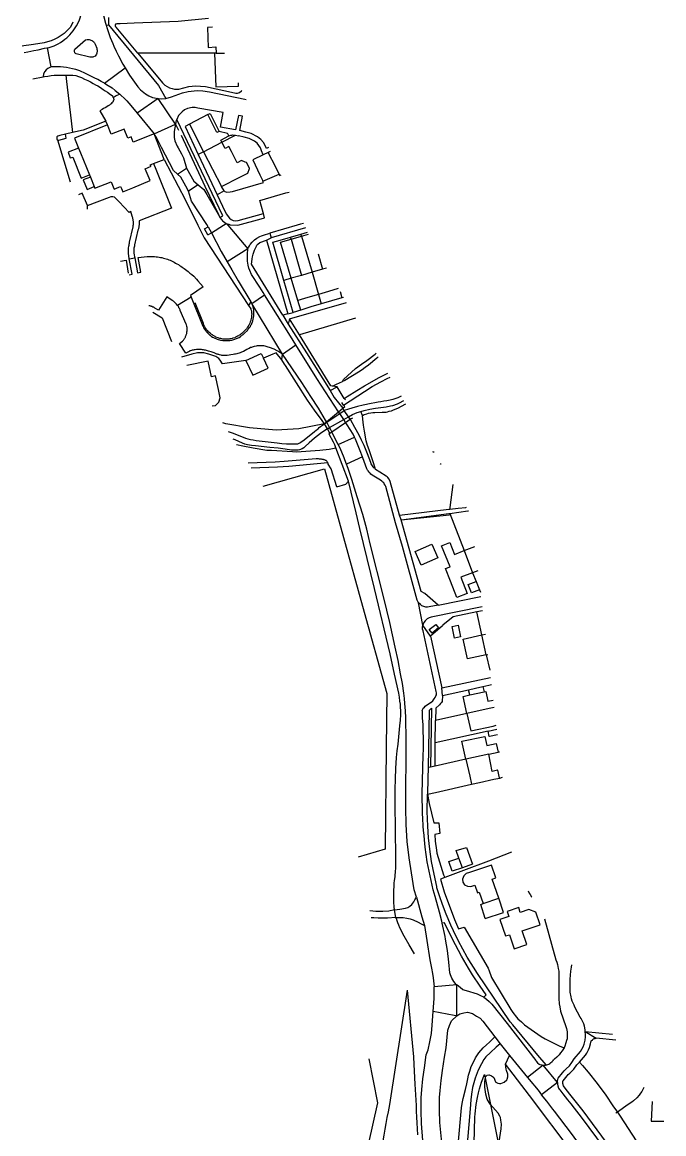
# Model space of a CAD drawing. Header units: millimetres. Extents: x 111502 to 977541, y 8702 to 1044108.
# Drawn here: x 973846.5 to 974062.3, y 472653.2 to 473026.8 of the extents above; entities that cross this region are included whole.
import ezdxf

# ---------------------------------------------------------------- set-up
doc = ezdxf.new("R2010")
doc.units = ezdxf.units.MM
doc.header["$LTSCALE"] = 0.25
doc.layers.add('X HVSS Site Background', color=8, linetype='Continuous')

# ---------------------------------------------------------------- blocks, each defined once
blk = doc.blocks.new('OS MAP')
at = {"layer": 'X HVSS Site Background'}
for points in [[(487645.3, 237568.3), (487644.8, 237567.3), (487644.35, 237566.45), (487642.4, 237564.5), (487641.4, 237563.8), (487640.4, 237563.15), (487639.2, 237562.5), (487638, 237562), (487636.8, 237561.6), (487635.6, 237561.3), (487633.5, 237560.95), (487631.3, 237560.65), (487628.85, 237560.25), (487628.27, 237560.14)], [(487636.78, 237559.65), (487637.3, 237559.75), (487638, 237559.95), (487639, 237560.3), (487639.7, 237560.6), (487640.4, 237560.95), (487641.2, 237561.45), (487641.95, 237561.95), (487642.6, 237562.5), (487643.3, 237563), (487644.3, 237564), (487644.8, 237564.65), (487645.4, 237565.3), (487645.8, 237566), (487646.55, 237567), (487647.2, 237568.3), (487647.5, 237569), (487647.8, 237569.75), (487648, 237570.45), (487648.15, 237571.15)], [(487655.3, 237571.75), (487655.5, 237570.9), (487656.3, 237567.9), (487656.49, 237567.23)], [(487657.3, 237569.8), (487657.28, 237567.33)], [(487667.17, 237557.8), (487659.92, 237566.55), (487659.7, 237566.85), (487659.64, 237567.12), (487659.7, 237567.39), (487659.91, 237567.65), (487660.16, 237567.78), (487660.43, 237567.8), (487661.2, 237567.8), (487665.94, 237568.04), (487680.69, 237568.58), (487690.93, 237569.58)], [(487656.49, 237567.23), (487657.28, 237567.33)], [(487656.49, 237567.23), (487656.8, 237566.15), (487657.28, 237564.83), (487657.9, 237563.1), (487658.7, 237561.1), (487659.14, 237560.15), (487659.9, 237558.5), (487660.7, 237556.9), (487662.15, 237554.15), (487662.91, 237552.92)], [(487657.28, 237567.33), (487674.12, 237546.97), (487676.56, 237542.61)], [(487692.33, 237566.57), (487690.6, 237566.5)], [(487690.6, 237566.5), (487690.8, 237559.8), (487693.4, 237559.95), (487693.55, 237557.8)], [(487649.55, 237562.3), (487650.15, 237562.4), (487650.8, 237562.4), (487651.15, 237562.3), (487651.4, 237562.2), (487651.7, 237562.1), (487651.95, 237561.95), (487652.2, 237561.75), (487652.4, 237561.5), (487652.6, 237561.3), (487652.8, 237560.9), (487653.4, 237559.5), (487653.4, 237559.2), (487653.5, 237558.8), (487653.5, 237558.5), (487653.4, 237558), (487653.35, 237557.8), (487653.2, 237557.5), (487653.02, 237557.19), (487652.8, 237556.8), (487652.3, 237556.6), (487652, 237556.5), (487651.75, 237556.45), (487651.4, 237556.45), (487651, 237556.5), (487646.4, 237557.6), (487646.2, 237557.7), (487646, 237557.95), (487645.95, 237558.1), (487645.9, 237558.3), (487645.8, 237558.6), (487645.8, 237558.8), (487645.9, 237558.95), (487646, 237559.15), (487649.55, 237562.3)], [(487628.97, 237558.04), (487630.2, 237558.3), (487632.15, 237558.75), (487633.6, 237558.95), (487635.8, 237559.5), (487636.55, 237559.6), (487636.78, 237559.65)], [(487638, 237553.25), (487636.78, 237559.65)], [(487692.95, 237557.8), (487667.17, 237557.8)], [(487667.17, 237557.8), (487675.43, 237547.84), (487676.27, 237547.12), (487677.84, 237546.24), (487678.67, 237545.94), (487679.53, 237545.73), (487680.99, 237545.7), (487682.62, 237546.24), (487684.32, 237546.65), (487686.57, 237546.88), (487689.89, 237546.59), (487699.73, 237544.56), (487700.18, 237544.41), (487700.65, 237544.37), (487701.38, 237544.57), (487702.04, 237545.15), (487702.15, 237545.37)], [(487693.55, 237557.8), (487692.95, 237557.8)], [(487692.95, 237557.8), (487693.35, 237546.5), (487701.05, 237546.7), (487701.02, 237547.82)], [(487693.55, 237557.8), (487696.35, 237557.89)], [(487638, 237553.25), (487636.93, 237552.73), (487636.36, 237552.26), (487635.84, 237551.66), (487635.48, 237550.89), (487635.34, 237549.84)], [(487635.34, 237549.84), (487635.8, 237549.95), (487636.9, 237550.15), (487638.05, 237550.3), (487639, 237550.4), (487639.95, 237550.45), (487640.95, 237550.5), (487642.94, 237550.5)], [(487656, 237547.75), (487654.8, 237548.3), (487653.7, 237549), (487652.5, 237549.6), (487649.6, 237551), (487647.6, 237551.9), (487646.3, 237552.3), (487645.2, 237552.6), (487643.15, 237553), (487641.2, 237553.2), (487640.2, 237553.25), (487638, 237553.25)], [(487642.94, 237550.5), (487643.18, 237548.35)], [(487642.94, 237550.5), (487645.3, 237550.5), (487646.3, 237550.3), (487647.2, 237550), (487648.2, 237549.7), (487649.2, 237549.15), (487650.3, 237548.65), (487651.2, 237548.15), (487652.15, 237547.65), (487652.95, 237547.25), (487653.7, 237546.9), (487654.6, 237546.3), (487655.55, 237545.65), (487656.2, 237545.15), (487656.95, 237544.7), (487658, 237544), (487658.2, 237543.8), (487658.6, 237543.45), (487658.8, 237543), (487658.81, 237542.98)], [(487656, 237547.75), (487662.91, 237552.92)], [(487662.91, 237552.92), (487664.4, 237550.5), (487667.2, 237546.5)], [(487631.89, 237549.26), (487635.34, 237549.84)], [(487643.18, 237548.35), (487644.71, 237535.13)], [(487656, 237547.75), (487657.15, 237547), (487658.5, 237546.15), (487659.55, 237545.3), (487660.6, 237544.5), (487661.14, 237544.04)], [(487667.2, 237546.5), (487668.09, 237545.47), (487669.71, 237544.14), (487670.84, 237543.49), (487672.04, 237542.99), (487673.96, 237542.55)], [(487658.81, 237542.98), (487659, 237542.7), (487659.05, 237542.2), (487659, 237542), (487658.9, 237541.75), (487658.7, 237541.4), (487658.4, 237541.1), (487658.2, 237540.8), (487657.95, 237540.65), (487657.6, 237540.4), (487657.2, 237540.1), (487656.7, 237539.8), (487656.15, 237539.45), (487655.6, 237539.2), (487655.15, 237538.9), (487654.4, 237538.5), (487656.4, 237535)], [(487658.81, 237542.98), (487659.89, 237543.57), (487661.14, 237544.04)], [(487661.14, 237544.04), (487661.6, 237543.65), (487662.55, 237542.75), (487663.5, 237541.8), (487664.8, 237540.3), (487666.92, 237537.69)], [(487673.96, 237542.55), (487675.26, 237542.49), (487676.56, 237542.61)], [(487676.56, 237542.61), (487678.45, 237543.11), (487682.24, 237544.54), (487684.11, 237544.98), (487687.16, 237545.3), (487689.08, 237545.21), (487691.26, 237544.83), (487703.15, 237542.4), (487703.57, 237542.31)], [(487673.96, 237542.55), (487666.92, 237537.69)], [(487679.84, 237533.94), (487673.96, 237542.55)], [(487695.01, 237532.97), (487695.84, 237537.84), (487687.36, 237539.37), (487686.43, 237539.55), (487685.48, 237539.58), (487683.84, 237539.26), (487682.88, 237538.8), (487682.02, 237538.16), (487680.86, 237536.84), (487680.26, 237535.57)], [(487644.71, 237535.13), (487645.16, 237531.19)], [(487666.92, 237537.69), (487672.6, 237530.7)], [(487680.26, 237535.57), (487680.1, 237535.22), (487679.84, 237533.94)], [(487694.8, 237502.6), (487695.8, 237503.14), (487680.26, 237535.57)], [(487690.67, 237537.17), (487684.49, 237533.98)], [(487690.67, 237537.17), (487691.51, 237537.59), (487694.53, 237531.52)], [(487694.53, 237531.52), (487693.78, 237531.13), (487690.67, 237537.17)], [(487701.53, 237531.83), (487702.38, 237536.67), (487701, 237536.9), (487700.04, 237532.05)], [(487656.4, 237535), (487648.75, 237532), (487645.16, 237531.19)], [(487656.95, 237533.75), (487645.8, 237529.3), (487647.19, 237525.93)], [(487656.95, 237533.75), (487656.4, 237535)], [(487672.6, 237530.7), (487665.6, 237527.95), (487664.95, 237529.7), (487663.8, 237529.25), (487662.6, 237532.3), (487658.15, 237530.6), (487656.95, 237533.75)], [(487672.6, 237530.7), (487679.84, 237533.94)], [(487679.84, 237533.94), (487679.59, 237532.72), (487679.42, 237531.54), (487679.4, 237529.52), (487679.65, 237528.36), (487680.39, 237526.6), (487680.7, 237526), (487681.8, 237524), (487682.55, 237522.65), (487683.55, 237519.2), (487683.57, 237519.16)], [(487679.84, 237533.94), (487680.83, 237531.97)], [(487684.49, 237533.98), (487683.07, 237533.21), (487687.48, 237523.81)], [(487684.49, 237533.98), (487689.26, 237524.72)], [(487697.79, 237530.03), (487697.45, 237530.69), (487697.38, 237530.84), (487694.53, 237531.52)], [(487700.04, 237532.05), (487695.01, 237532.97)], [(487710.44, 237525.76), (487709.99, 237526.82), (487709.4, 237527.81), (487708.52, 237528.85), (487707.38, 237529.75), (487705.26, 237530.79), (487703.44, 237531.32), (487701.53, 237531.83)], [(487642.8, 237530.65), (487640.96, 237530.2), (487640.95, 237530.2), (487640.24, 237529.97), (487640.16, 237529.92), (487640.08, 237529.85), (487640.02, 237529.78), (487639.96, 237529.71), (487639.93, 237529.62), (487639.89, 237529.51), (487639.88, 237529.38), (487639.94, 237529.08), (487640.04, 237528.75), (487640.12, 237528.66), (487640.2, 237528.61), (487640.29, 237528.58)], [(487640.29, 237528.58), (487640.4, 237528.55), (487640.47, 237528.54), (487640.55, 237528.54), (487643.05, 237529.3), (487642.8, 237530.65)], [(487644.51, 237514.53), (487640.29, 237528.58)], [(487645.16, 237531.19), (487642.8, 237530.65)], [(487680.51, 237517.17), (487679.13, 237518.35), (487675.17, 237526.09), (487673.55, 237529.25), (487672.6, 237530.7)], [(487676, 237522.15), (487672.6, 237530.7)], [(487681.71, 237530.3), (487689.67, 237513.14), (487694.34, 237503.55)], [(487689.26, 237524.72), (487695.45, 237527.9)], [(487695.45, 237527.9), (487695.07, 237528.63), (487697.79, 237530.03)], [(487695.31, 237512.98), (487701.51, 237516.17), (487702.79, 237516.83), (487704.18, 237517.55), (487704.74, 237519.06), (487704.77, 237519.13), (487703.77, 237521.07), (487703.69, 237521.1), (487703.32, 237521.25), (487702.03, 237521.74), (487700.63, 237521.02), (487698.7, 237524.78), (487697.82, 237526.49), (487696.52, 237525.82), (487695.45, 237527.9)], [(487695.45, 237527.9), (487700, 237530.24)], [(487697.79, 237530.03), (487698.45, 237530.28), (487698.77, 237530.3), (487699.11, 237530.37), (487699.72, 237530.28), (487700, 237530.24)], [(487700, 237530.24), (487701.07, 237530.09)], [(487709.37, 237523.68), (487708.78, 237525.06), (487708.38, 237526), (487707.9, 237526.8), (487707.28, 237527.53), (487706.42, 237528.21), (487704.6, 237529.11), (487702.91, 237529.6), (487701.07, 237530.09)], [(487647.19, 237525.93), (487647.16, 237525.91), (487643.71, 237524.51), (487644.41, 237522.65), (487645.24, 237522.93), (487648.14, 237515.82), (487650.85, 237516.95), (487650.88, 237516.96)], [(487647.19, 237525.93), (487647.85, 237524.32), (487650.88, 237516.96)], [(487689.26, 237524.72), (487687.48, 237523.81)], [(487689.26, 237524.72), (487695.31, 237512.98)], [(487711.05, 237524.5), (487709.37, 237523.68)], [(487711.1, 237526.08), (487710.44, 237525.76)], [(487711.69, 237524.81), (487711.05, 237524.5)], [(487714.66, 237517.16), (487713.55, 237519.5), (487711.05, 237524.5)], [(487652.5, 237513.03), (487652.73, 237512.48), (487658.16, 237514.62), (487659.08, 237512.3), (487659.15, 237512.13), (487660.82, 237512.79), (487661.38, 237513.01), (487661.67, 237512.31), (487662.14, 237511.21), (487665.46, 237512.61), (487671.26, 237515.05), (487669.65, 237519), (487671.6, 237519.8), (487671.35, 237520.3), (487672.45, 237520.74)], [(487672.45, 237520.74), (487673.2, 237518.86), (487678.5, 237505.77), (487667.6, 237501.5), (487667.6, 237500), (487667.55, 237499.75), (487667.5, 237499.45), (487667.45, 237499.2), (487667.4, 237499), (487667.35, 237498.75), (487667.25, 237498.55), (487667.2, 237498.3), (487666.05, 237493.4), (487666, 237493), (487665.9, 237492.65), (487665.85, 237492.25), (487665.8, 237491.9), (487665.8, 237490.8), (487665.85, 237490.55), (487665.9, 237490.25), (487665.95, 237490), (487666.05, 237489.4), (487666.11, 237489.04)], [(487672.45, 237520.74), (487676, 237522.15)], [(487676, 237522.15), (487683.05, 237508.6), (487687.4, 237500), (487689.5, 237495.8), (487704.41, 237473.03)], [(487687.48, 237523.81), (487693.88, 237510.17)], [(487709.37, 237523.68), (487705.8, 237521.95), (487708.2, 237516.95), (487709.07, 237515.13), (487709.22, 237514.81)], [(487650.88, 237516.96), (487651.19, 237516.21)], [(487680.51, 237517.17), (487683.57, 237519.16)], [(487684.21, 237511.44), (487684.2, 237511.45), (487683.29, 237513.14), (487681.64, 237516.2), (487680.51, 237517.17)], [(487683.57, 237519.16), (487686.05, 237514.8), (487687.51, 237513.58)], [(487709.22, 237514.81), (487714.66, 237517.16)], [(487714.66, 237517.16), (487714.86, 237516.75), (487715.36, 237516.89)], [(487651.19, 237516.21), (487648.78, 237515.22), (487650.09, 237512.04), (487652.5, 237513.03)], [(487651.19, 237516.21), (487652.5, 237513.03)], [(487687.51, 237513.58), (487684.21, 237511.44)], [(487687.51, 237513.58), (487689.4, 237512), (487690.4, 237510.3), (487694.19, 237503.73), (487694.34, 237503.55)], [(487696.21, 237511.56), (487695.31, 237512.98)], [(487696.21, 237511.56), (487696.47, 237511.29), (487696.74, 237511.18), (487697.05, 237511.12), (487698.27, 237511.19), (487698.96, 237511.37), (487709.47, 237514.32), (487709.22, 237514.81)], [(487650.27, 237506.6), (487648.46, 237510.75), (487647.22, 237510.26)], [(487650.27, 237506.6), (487657.6, 237509.47), (487658.21, 237509.67), (487658.64, 237509.68), (487658.77, 237509.66), (487659.17, 237509.52), (487659.55, 237509.22), (487660.86, 237507.91)], [(487690.8, 237499.45), (487690.33, 237500.19), (487685.26, 237508.05), (487684.21, 237511.43), (487684.21, 237511.44)], [(487696.21, 237511.56), (487693.88, 237510.17)], [(487693.88, 237510.17), (487696.53, 237504.52), (487696.96, 237503.69), (487697.57, 237502.88), (487698.03, 237502.4), (487698.53, 237501.98), (487699.22, 237501.63), (487699.86, 237501.5), (487700.92, 237501.57), (487709.43, 237503.96)], [(487709.43, 237503.96), (487709.35, 237504.3), (487708.15, 237508.35), (487717, 237510.9), (487718.02, 237511.15)], [(487650.28, 237505.42), (487650.27, 237506.6)], [(487664.2, 237488.65), (487664, 237490.65), (487664, 237492.3), (487664.1, 237493), (487664.2, 237493.3), (487664.25, 237493.65), (487664.35, 237494), (487664.4, 237494.35), (487665.55, 237499.5), (487665.6, 237499.75), (487665.6, 237500), (487665.65, 237500.15), (487665.65, 237500.4), (487665.7, 237500.6), (487665.65, 237500.8), (487665.65, 237501.25), (487665.6, 237501.45), (487665.6, 237501.9), (487665.5, 237502.2), (487665.45, 237502.45), (487665.4, 237502.75), (487665.25, 237503.05), (487664.8, 237504.6), (487664.2, 237504.3), (487660.86, 237507.91)], [(487694.34, 237503.55), (487694.8, 237502.6)], [(487694.8, 237502.6), (487695.35, 237501.9), (487695.6, 237501.5), (487695.95, 237501.25), (487696.4, 237500.9), (487696.9, 237500.6)], [(487696.9, 237500.6), (487697.3, 237500.45), (487697.8, 237500.3), (487698.2, 237500.1), (487700.75, 237500), (487708.6, 237502.2), (487709.8, 237502.5)], [(487709.8, 237502.5), (487709.43, 237503.96)], [(487689.6, 237498.75), (487690.8, 237499.45)], [(487690.7, 237496.8), (487689.6, 237498.75)], [(487690.8, 237499.45), (487691.9, 237497.4)], [(487691.9, 237497.4), (487695.96, 237500), (487696.9, 237500.6)], [(487696.9, 237500.6), (487697.41, 237500), (487704.2, 237492.05)], [(487722.91, 237500.6), (487721.9, 237500.3), (487720.75, 237500), (487711.6, 237497.3)], [(487723.61, 237499.1), (487712.05, 237495.75)], [(487690.7, 237496.8), (487691.9, 237497.4)], [(487691.9, 237497.4), (487695.25, 237491.2), (487697.27, 237487.64)], [(487704.2, 237492.05), (487704.4, 237492.55), (487704.7, 237493.05), (487705, 237493.5), (487705.6, 237494.25), (487706.4, 237495.05), (487707.2, 237495.6), (487708.2, 237496.2), (487708.75, 237496.4), (487709.4, 237496.65), (487711.6, 237497.3)], [(487715.9, 237469.75), (487705.4, 237486.9), (487705.5, 237487.65), (487705.6, 237488.7), (487705.75, 237489.4), (487705.95, 237490.3), (487706.15, 237490.95), (487706.4, 237491.6), (487706.95, 237492.75), (487707.05, 237493), (487707.2, 237493.3), (487707.5, 237493.65), (487708.2, 237494.2), (487710.4, 237495)], [(487710.4, 237495), (487712.05, 237495.75)], [(487710.4, 237495), (487717.6, 237470.25)], [(487711.6, 237497.3), (487712.05, 237495.75)], [(487716.28, 237481.42), (487712.55, 237494.25), (487715, 237495), (487718.55, 237496)], [(487718.8, 237482.15), (487715.2, 237494.25), (487718.75, 237495.3)], [(487718.55, 237496), (487722.05, 237497)], [(487718.75, 237495.3), (487718.55, 237496)], [(487718.75, 237495.3), (487722.2, 237496.3)], [(487718.75, 237495.3), (487722.25, 237483.15)], [(487722.05, 237497), (487724.28, 237497.66)], [(487722.2, 237496.3), (487722.05, 237497)], [(487722.2, 237496.3), (487724.57, 237497.02)], [(487722.2, 237496.3), (487725.8, 237484.2)], [(487704.2, 237492.05), (487697.27, 237487.64)], [(487709.82, 237476.65), (487709.35, 237477.4), (487708.2, 237479.15), (487705.4, 237483.45), (487704.8, 237484.8), (487704.55, 237485.55), (487704.25, 237486.6), (487704.15, 237487.3), (487704, 237487.95), (487704, 237490.25), (487704.2, 237492.05)], [(487727.79, 237490.37), (487729.25, 237485.2)], [(487661.37, 237487.91), (487663.2, 237488.3), (487663.89, 237483.93)], [(487664.2, 237488.65), (487666.11, 237489.04)], [(487664.28, 237483.31), (487665.2, 237483.5), (487664.2, 237488.65)], [(487666.11, 237489.04), (487667, 237484), (487668.15, 237484.2), (487667.25, 237489.1)], [(487667.25, 237489.1), (487670.35, 237489.45), (487670.85, 237489.45), (487671.35, 237489.5), (487672.35, 237489.5), (487672.8, 237489.45), (487673.35, 237489.4), (487673.8, 237489.35), (487674.3, 237489.3), (487674.8, 237489.2), (487675.25, 237489.1), (487675.75, 237488.95), (487676.2, 237488.85), (487676.65, 237488.7), (487677.15, 237488.55), (487677.6, 237488.4), (487678, 237488.2), (487678.9, 237487.8), (487679.4, 237487.6), (487679.85, 237487.3), (487680.3, 237487.05), (487680.8, 237486.8), (487681.2, 237486.5), (487681.65, 237486.25), (487682.1, 237485.9), (487682.75, 237485.45), (487684.05, 237484.45), (487684.7, 237483.9), (487685.35, 237483.4), (487686, 237482.85), (487686.95, 237481.9), (487687.4, 237481.35), (487689.15, 237479.25)], [(487697.27, 237487.64), (487698.8, 237484.95), (487700.95, 237481.25), (487705.2, 237474.3)], [(487722.25, 237483.15), (487718.8, 237482.15)], [(487725.8, 237484.2), (487722.25, 237483.15)], [(487729.25, 237485.2), (487725.8, 237484.2)], [(487725.8, 237484.2), (487727.95, 237476.75)], [(487730.58, 237485.59), (487729.25, 237485.2)], [(487689.15, 237479.25), (487684.9, 237476.4), (487685.14, 237475.79)], [(487718.8, 237482.15), (487716.28, 237481.42)], [(487719.4, 237470.7), (487716.28, 237481.42)], [(487721, 237474.75), (487718.8, 237482.15)], [(487680.54, 237472.98), (487680.15, 237473.5), (487679.35, 237474.3), (487679.15, 237474.45), (487678.9, 237474.6), (487678.7, 237474.75), (487676.95, 237475.95), (487674.1, 237471.4), (487672.9, 237472.15), (487672.8, 237472.2), (487672.5, 237472.4), (487672.4, 237472.45), (487672.25, 237472.5), (487672.1, 237472.6), (487672, 237472.65), (487671.8, 237472.7), (487671.7, 237472.75), (487671.55, 237472.8), (487671.4, 237472.8), (487671.2, 237472.85), (487670.91, 237472.85)], [(487685.14, 237475.79), (487680.54, 237472.98)], [(487685.14, 237475.79), (487689, 237466.1), (487689.2, 237465.8), (487689.3, 237465.55), (487689.6, 237465.05), (487690, 237464.55), (487690.15, 237464.3), (487690.35, 237464.1), (487690.55, 237463.85), (487691.15, 237463.25), (487691.4, 237463.05), (487691.6, 237462.9), (487691.8, 237462.7), (487692.3, 237462.4), (487692.6, 237462.25), (487692.8, 237462.1), (487693.05, 237462), (487693.35, 237461.9), (487693.85, 237461.7), (487694.15, 237461.6), (487694.65, 237461.5), (487694.95, 237461.4), (487695.2, 237461.4), (487695.8, 237461.3), (487696.05, 237461.3), (487696.35, 237461.25), (487697.45, 237461.25), (487697.8, 237461.3), (487698.15, 237461.3), (487698.45, 237461.35), (487698.8, 237461.4), (487699.1, 237461.5), (487699.8, 237461.7), (487700.4, 237461.9), (487700.7, 237462.05), (487700.95, 237462.2), (487701.2, 237462.3), (487701.7, 237462.6), (487701.95, 237462.8), (487702.2, 237462.95), (487702.4, 237463.1), (487702.65, 237463.3), (487702.85, 237463.5), (487703.1, 237463.7), (487704, 237464.6), (487704.2, 237464.9), (487704.4, 237465.15), (487704.65, 237465.45), (487704.85, 237465.7), (487705.05, 237466), (487705.2, 237466.35), (487705.4, 237466.65), (487705.5, 237467), (487705.7, 237467.5), (487705.8, 237467.8), (487705.85, 237468.05), (487705.95, 237468.3), (487706, 237468.6), (487706.05, 237468.85), (487706.1, 237469.15), (487706.15, 237469.4), (487706.15, 237469.7), (487706.2, 237470.05), (487706.2, 237471.45), (487706.1, 237472.15), (487706, 237472.4), (487706, 237472.6), (487705.9, 237472.85), (487705.8, 237473.05), (487705.75, 237473.3), (487705.55, 237473.7)], [(487705.55, 237473.7), (487709.82, 237476.65)], [(487720.34, 237459.76), (487718.5, 237462.7), (487709.82, 237476.65)], [(487727.95, 237476.75), (487724.39, 237475.73), (487721, 237474.75)], [(487734.61, 237478.72), (487731.36, 237477.75), (487727.95, 237476.75)], [(487727.95, 237476.75), (487728.8, 237473.55)], [(487735.8, 237475.55), (487732.26, 237474.54), (487728.8, 237473.55)], [(487735.2, 237477.71), (487735.8, 237475.55)], [(487736.37, 237475.72), (487735.8, 237475.55)], [(487715.8, 237456.6), (487715.35, 237456.95), (487714.9, 237457.25), (487714.45, 237457.5), (487714, 237457.8), (487713, 237458.3), (487711.5, 237458.9), (487711, 237459.05), (487710.3, 237459.25), (487709.95, 237459.3), (487709.6, 237459.4), (487709.25, 237459.4), (487708.9, 237459.45), (487707.95, 237459.45), (487707.6, 237459.4), (487707.3, 237459.4), (487707, 237459.35), (487706.3, 237459.25), (487706, 237459.15), (487705.6, 237459.05), (487705.4, 237458.95), (487705.1, 237458.85), (487704.6, 237458.6), (487704.3, 237458.5), (487703.8, 237458.2), (487702.75, 237457.6), (487702.35, 237457.45), (487702, 237457.3), (487701.6, 237457.1), (487701.2, 237457), (487700.8, 237456.85), (487700.45, 237456.75), (487700.05, 237456.65), (487699.65, 237456.6), (487699.25, 237456.5), (487698.45, 237456.4), (487697.85, 237456.3), (487697.2, 237456.2), (487696.55, 237456.15), (487695.9, 237456.15), (487695.65, 237456.2), (487695.4, 237456.2), (487695.15, 237456.3), (487694.65, 237456.4), (487694.4, 237456.5), (487694.2, 237456.55), (487693.95, 237456.65), (487693.7, 237456.7), (487692.8, 237457.05), (487691.85, 237457.4), (487690.95, 237457.7), (487689.9, 237458), (487689.6, 237458.05), (487689.25, 237458.1), (487688.95, 237458.15), (487688.6, 237458.2), (487686.9, 237458.2), (487686.5, 237458.15), (487686.15, 237458.1), (487685.75, 237458.05), (487685.45, 237458), (487685.2, 237457.9), (487684.9, 237457.8), (487684.6, 237457.75), (487684.4, 237457.6), (487683.35, 237457), (487681.15, 237460.25), (487682.15, 237461), (487682.55, 237461.4), (487682.65, 237461.55), (487682.8, 237461.7), (487682.85, 237461.9), (487683, 237462.05), (487683.05, 237462.25), (487683.15, 237462.4), (487683.2, 237462.6), (487683.4, 237463), (487683.4, 237463.2), (487683.5, 237463.4), (487683.6, 237463.65), (487683.65, 237463.9), (487683.7, 237464.2), (487683.75, 237464.45), (487683.8, 237464.75), (487683.8, 237465.5), (487683.75, 237465.7), (487683.7, 237465.85), (487683.65, 237466.05), (487683.5, 237466.5), (487683.4, 237466.7), (487681.45, 237471.35), (487681.4, 237471.6), (487681.25, 237471.8), (487681.15, 237472.05), (487681, 237472.25), (487680.9, 237472.5), (487680.8, 237472.7), (487680.6, 237472.9), (487680.54, 237472.98)], [(487704.41, 237473.03), (487705.15, 237471.9), (487705.2, 237471.65), (487705.3, 237471.4), (487705.35, 237471.2), (487705.45, 237470.7), (487705.45, 237470.5), (487705.5, 237470.25), (487705.5, 237470), (487705.45, 237469.8), (487705.45, 237469.55), (487705.4, 237469.3), (487705.4, 237469.1), (487705.3, 237468.6), (487705.2, 237468.2), (487705.15, 237467.95), (487705.05, 237467.7), (487705, 237467.5), (487704.8, 237467.1), (487704.75, 237466.9), (487704.6, 237466.65), (487704.5, 237466.4), (487704.2, 237465.9), (487704, 237465.65), (487703.85, 237465.4), (487703.7, 237465.2), (487703.5, 237464.95), (487703.3, 237464.75), (487703.1, 237464.5), (487702.85, 237464.3), (487702.6, 237464.05), (487702.35, 237463.85), (487702.1, 237463.6), (487701.8, 237463.4), (487701.55, 237463.2), (487701.25, 237463), (487701, 237462.85), (487700.7, 237462.65), (487700.4, 237462.5), (487700.05, 237462.35), (487699.8, 237462.2), (487699.1, 237462), (487698.85, 237461.9), (487698.35, 237461.8), (487698.1, 237461.8), (487697.85, 237461.75), (487697.6, 237461.75), (487697.35, 237461.7), (487696.45, 237461.7), (487696.1, 237461.75), (487695.75, 237461.75), (487695.4, 237461.8), (487695.05, 237461.9), (487694.75, 237461.95), (487694.4, 237462.05), (487694.15, 237462.1), (487693.4, 237462.4), (487693.2, 237462.55), (487692.95, 237462.7), (487692.7, 237462.8), (487692.45, 237462.95), (487692.25, 237463.1), (487692, 237463.25), (487691.8, 237463.4), (487691.6, 237463.6), (487691.1, 237464), (487690.9, 237464.2), (487690.7, 237464.45), (487690.45, 237464.65), (487690.25, 237464.9), (487690.1, 237465.15), (487689.8, 237465.55), (487689.7, 237465.8), (487689.6, 237466), (487689.45, 237466.25), (487689.35, 237466.5), (487689.25, 237466.7), (487689.2, 237467), (487686.43, 237473.93)], [(487705.2, 237474.3), (487704.41, 237473.03)], [(487705.55, 237473.7), (487705.4, 237473.9), (487705.35, 237474.1), (487705.2, 237474.3)], [(487715.8, 237456.6), (487705.55, 237473.7)], [(487718.2, 237468.5), (487737.34, 237474.05)], [(487721.95, 237471.5), (487721, 237474.75)], [(487728.8, 237473.55), (487725.32, 237472.51), (487721.95, 237471.5)], [(487672.21, 237470.79), (487675.36, 237468.83), (487678.44, 237460.96)], [(487717.6, 237470.25), (487715.9, 237469.75)], [(487715.9, 237469.75), (487717.7, 237466.75)], [(487717.6, 237470.25), (487719.4, 237470.7)], [(487718.2, 237468.5), (487717.7, 237466.75)], [(487721.55, 237463.1), (487718.2, 237468.5)], [(487721.95, 237471.5), (487719.4, 237470.7)], [(487740.44, 237468.77), (487721.55, 237463.1)], [(487717.7, 237466.75), (487723.95, 237457.05), (487731.81, 237444.41)], [(487732.6, 237445.95), (487732.05, 237446.05), (487721.55, 237463.1)], [(487703.55, 237454.52), (487695.7, 237453.42), (487694.9, 237454.63), (487694.37, 237455.25), (487693.4, 237455.85), (487691.03, 237456.66), (487689.36, 237457.11), (487687.26, 237457.08), (487685.31, 237456.66), (487681.8, 237455.65)], [(487703.55, 237454.52), (487708.7, 237456.89), (487709.44, 237455.28)], [(487715.57, 237454.78), (487713.67, 237457.12), (487712.58, 237456.64), (487709.44, 237455.28)], [(487715.8, 237456.6), (487720.34, 237459.76)], [(487734.72, 237437.29), (487727.4, 237448.5), (487720.34, 237459.76)], [(487736.07, 237447.52), (487736.4, 237448.1), (487740.35, 237451.85), (487742.4, 237453.3), (487744.2, 237454.55), (487746.95, 237456.6), (487747.36, 237456.96)], [(487692.2, 237439.23), (487693.28, 237439.45), (487694.41, 237440.47), (487694.89, 237441.99), (487694.29, 237444.78), (487693.31, 237449.33), (487691.91, 237449.03), (487690.77, 237454.33), (487683.61, 237452.79)], [(487703.55, 237454.52), (487705.83, 237449.56), (487710.98, 237451.93), (487709.44, 237455.28)], [(487715.57, 237454.78), (487715.8, 237456.6)], [(487729.95, 237433.25), (487729.2, 237434.3), (487726.6, 237437.8), (487724.25, 237441.15), (487716.8, 237452.8), (487716.55, 237453.25), (487715.57, 237454.78)], [(487730.67, 237433.86), (487730.35, 237434.45), (487727.95, 237438.55), (487725.4, 237442.45), (487722.35, 237447.1), (487715.8, 237456.6)], [(487748.06, 237455.76), (487747.6, 237455.35), (487744.75, 237452.95), (487743.65, 237452.15), (487742.6, 237451.4), (487741.45, 237450.65), (487736.8, 237447.85), (487736.07, 237447.52)], [(487736.6, 237441.8), (487737.59, 237442.42), (487740.8, 237444.45), (487743.4, 237446), (487748.35, 237448.8), (487751.25, 237450.3)], [(487731.81, 237444.41), (487734.2, 237445.65)], [(487732.6, 237445.95), (487733.94, 237446.55), (487736.07, 237447.52)], [(487734.2, 237445.65), (487732.6, 237445.95)], [(487736.6, 237441.8), (487735.95, 237442.9), (487734.2, 237445.65)], [(487736.4, 237439.55), (487743.4, 237444.1), (487746.05, 237445.75), (487748.9, 237447.3), (487751, 237448.45), (487752.05, 237448.94)], [(487731.81, 237444.41), (487733.25, 237442.1), (487736.15, 237438.5)], [(487755.77, 237442.59), (487754.6, 237442), (487753, 237441.4), (487752, 237441.15), (487750.95, 237440.95), (487749.9, 237440.8), (487748.95, 237440.65), (487748, 237440.55), (487746.9, 237440.3), (487745.7, 237440.1), (487743, 237439.5), (487741.05, 237439.05), (487739.2, 237438.55), (487738, 237438.15), (487736.6, 237437.7)], [(487737, 237441.25), (487736.6, 237441.8)], [(487734.72, 237437.29), (487736.15, 237438.5)], [(487736.4, 237439.55), (487735.8, 237440.45)], [(487736.15, 237438.5), (487736.8, 237439.05), (487736.4, 237439.55)], [(487736.6, 237437.7), (487736.15, 237438.5)], [(487742.15, 237437.4), (487743.25, 237437.75), (487745.2, 237438.2), (487747.15, 237438.55), (487750.7, 237438.95), (487752.2, 237439.25), (487753, 237439.45), (487754.5, 237439.95), (487755.2, 237440.25), (487756.65, 237441.08)], [(487742.7, 237436), (487742.95, 237436.2), (487743.25, 237436.4), (487743.7, 237436.5), (487744.2, 237436.65), (487744.8, 237436.8), (487745.5, 237436.95), (487746.2, 237437), (487746.9, 237437), (487749.4, 237437.1), (487750, 237437.15), (487750.7, 237437.2), (487751.2, 237437.3), (487751.75, 237437.45), (487752.5, 237437.65), (487753.2, 237437.95), (487754.6, 237438.45), (487757.32, 237439.94)], [(487729.95, 237433.25), (487730.72, 237433.77), (487735.1, 237436.7), (487736.6, 237437.7)], [(487730.67, 237433.86), (487734.72, 237437.29)], [(487730.95, 237431.55), (487731.69, 237431.97), (487736.41, 237434.69), (487738, 237435.6)], [(487737.05, 237433.72), (487736.41, 237434.69), (487735.1, 237436.7), (487734.72, 237437.29)], [(487738, 237435.6), (487736.6, 237437.7)], [(487737.05, 237433.72), (487738.55, 237434.75)], [(487738, 237435.6), (487739.4, 237436.4), (487740.95, 237437.05), (487742.15, 237437.4)], [(487738.55, 237434.75), (487738, 237435.6)], [(487739.4, 237435.15), (487738.55, 237434.75)], [(487738.55, 237434.75), (487740, 237432.15), (487741.5, 237429.5), (487742.35, 237427.8), (487743.15, 237426.1), (487744.35, 237423.3), (487745.4, 237420.3), (487745.6, 237419.8), (487746.2, 237418.75), (487746.5, 237418.45), (487747, 237418.3)], [(487742.7, 237436), (487742.15, 237437.4)], [(487747, 237418.3), (487746.4, 237420.1), (487744.95, 237424.5), (487744.4, 237426), (487744, 237427.5), (487743.4, 237430.8), (487743.05, 237432.8), (487742.8, 237434.8), (487742.7, 237436)], [(487729.95, 237433.25), (487721.32, 237431.53), (487713.68, 237431.12), (487704.73, 237431.9), (487696.78, 237433.26), (487695.76, 237433.61)], [(487697.59, 237430.71), (487698.95, 237430.2), (487702, 237429), (487703.35, 237428.45), (487704.2, 237428.2), (487705.05, 237428), (487706, 237427.8), (487707, 237427.65), (487714.05, 237426.8), (487715.6, 237426.65), (487717.15, 237426.55), (487718.15, 237426.5), (487720.4, 237426.5), (487720.8, 237426.55), (487721, 237426.55), (487721.2, 237426.6), (487721.7, 237426.8), (487722, 237427.05), (487723.15, 237427.8), (487726.55, 237430.65), (487727.2, 237431.1), (487727.8, 237431.55), (487728.15, 237431.95), (487728.6, 237432.3), (487729.95, 237433.25)], [(487730.95, 237431.55), (487729.75, 237430.75), (487728.6, 237430), (487727.6, 237429.25), (487726.6, 237428.45), (487725.7, 237427.65), (487724.75, 237426.8), (487723.4, 237425.65), (487723, 237425.2), (487722.4, 237424.8), (487721.6, 237424.5), (487721.15, 237424.4), (487718.9, 237424.4), (487716.75, 237424.75), (487714.4, 237425.05), (487711.55, 237425.3), (487706.8, 237425.8), (487705.4, 237425.95), (487704, 237426.2), (487703.2, 237426.45), (487702.4, 237426.75), (487701.15, 237427.25), (487699.9, 237427.8), (487699.24, 237428.11)], [(487729.95, 237433.25), (487730.67, 237433.86)], [(487730.95, 237431.55), (487729.95, 237433.25)], [(487732.43, 237430.54), (487732, 237431.4), (487731.69, 237431.97), (487730.72, 237433.77), (487730.67, 237433.86)], [(487731.8, 237430.1), (487730.95, 237431.55)], [(487731.8, 237430.1), (487732.43, 237430.54)], [(487732.43, 237430.54), (487737.05, 237433.72)], [(487734.56, 237426.31), (487733.6, 237428.2), (487732.43, 237430.54)], [(487740.03, 237428.75), (487739.55, 237429.75), (487738.6, 237431.3), (487737.55, 237432.95), (487737.05, 237433.72)], [(487733.76, 237425.18), (487733.4, 237426.15), (487732.95, 237427.1), (487731.55, 237429.8), (487731.8, 237430.1)], [(487734.56, 237426.31), (487740.03, 237428.75)], [(487742.78, 237422.11), (487742, 237424.15), (487741.05, 237426.45), (487740.35, 237428.1), (487740.03, 237428.75)], [(487700.37, 237426.32), (487702.43, 237425.84), (487705.99, 237425.22), (487710.51, 237424.43), (487712.13, 237424.33), (487719.24, 237423.92), (487720.5, 237423.85), (487728.43, 237424.42), (487731.53, 237424.68), (487733.76, 237425.18)], [(487738, 237413.95), (487733.76, 237425.18)], [(487737.35, 237419.69), (487736.8, 237421.1), (487736.6, 237421.8), (487735.2, 237425.05), (487734.56, 237426.31)], [(487766.83, 237423.71), (487766.55, 237423.75), (487766.6, 237424.1)], [(487704.28, 237420.15), (487713.4, 237420.45), (487716.35, 237420.7), (487727.2, 237421.55), (487727.8, 237421.55), (487728.15, 237421.5), (487728.4, 237421.5), (487728.8, 237421.45), (487729.05, 237421.4), (487729.25, 237421.35), (487729.5, 237421.3), (487729.6, 237421.25), (487729.85, 237421.2), (487730.05, 237421.1), (487730.2, 237421.05), (487730.4, 237421), (487730.5, 237420.9), (487730.6, 237420.85), (487730.65, 237420.75), (487730.75, 237420.7), (487730.85, 237420.5), (487730.95, 237420.4), (487731.05, 237420.2)], [(487705.33, 237418.49), (487714.2, 237418.8), (487718, 237419.05), (487731.05, 237420.2)], [(487734.1, 237412), (487732.15, 237418.05), (487731.2, 237419.65), (487731.2, 237419.85), (487731.15, 237419.95), (487731.1, 237420.1), (487731.05, 237420.2)], [(487742.78, 237422.11), (487737.35, 237419.69)], [(487760.86, 237274.07), (487760.15, 237276.55), (487759.8, 237278.7), (487758.4, 237287.35), (487757.8, 237292.85), (487757.4, 237298.55), (487757.35, 237304.2), (487757.4, 237326.95), (487757.35, 237334.4), (487757.2, 237336.8), (487757, 237339.2), (487756.9, 237340.95), (487756.6, 237342.7), (487756.15, 237345.95), (487755.55, 237349.15), (487754.7, 237353.65), (487753.75, 237358.15), (487751.95, 237366.45), (487749.95, 237374.7), (487745.35, 237392.85), (487744.15, 237397.8), (487742.8, 237402.7), (487741, 237408.65), (487739.15, 237414.55), (487737.95, 237418.2), (487737.7, 237418.8), (487737.35, 237419.69)], [(487761.6, 237373.1), (487761.2, 237373.75), (487761.15, 237373.9), (487756.15, 237391.95), (487753.9, 237400), (487750.55, 237412.2), (487750.35, 237412.65), (487750.05, 237413.1), (487749.9, 237413.4), (487749.6, 237413.65), (487749.2, 237414), (487748.8, 237414.3), (487746, 237416), (487745.6, 237416.3), (487745.35, 237416.65), (487745, 237417), (487744.7, 237417.4), (487744.4, 237417.7), (487744.25, 237418.1), (487742.9, 237421.8), (487742.78, 237422.11)], [(487769.22, 237419.62), (487769, 237419.65), (487769.04, 237419.93)], [(487709.29, 237412.23), (487730, 237418.1), (487742.7, 237371.95), (487750.9, 237342.55), (487750.75, 237324.35), (487750.35, 237290.3), (487741.33, 237287.54)], [(487755.2, 237402.55), (487752.05, 237413.8), (487751.7, 237414.6), (487751.25, 237415.2), (487751, 237415.45), (487750.75, 237415.65), (487748.55, 237417), (487747.15, 237417.9), (487747, 237418.3)], [(487734.1, 237412), (487737.15, 237412.95), (487738, 237413.95)], [(487753.5, 237269.8), (487753.4, 237270.9), (487753.25, 237272.4), (487753.25, 237276.65), (487753.35, 237277.5), (487753.35, 237278.3), (487753.4, 237278.95), (487753.5, 237279.55), (487753.7, 237281.1), (487753.9, 237283), (487753.95, 237283.6), (487754, 237284.25), (487754, 237286.15), (487753.8, 237298.2), (487753.75, 237304), (487753.7, 237307.2), (487753.75, 237310.35), (487753.8, 237313.85), (487754, 237317.4), (487754.2, 237321.1), (487754.4, 237323.35), (487754.7, 237325.6), (487755.25, 237331.75), (487755.5, 237333.6), (487755.6, 237335.45), (487755.6, 237336.7), (487755.55, 237338), (487755.5, 237338.95), (487755.35, 237340), (487755.2, 237341.35), (487754.95, 237342.7), (487753.55, 237349.1), (487752, 237355.9), (487746.8, 237377.85), (487741.8, 237398), (487740.6, 237403.35), (487738, 237413.95)], [(487773.16, 237412.89), (487772.15, 237405.13), (487772.07, 237404.53)], [(487755.2, 237402.55), (487771.8, 237404.5), (487772.07, 237404.53)], [(487772.07, 237404.53), (487774.95, 237404.85), (487777.55, 237405.15), (487777.69, 237405.17)], [(487755.75, 237401), (487755.2, 237402.55)], [(487755.75, 237401), (487771.8, 237403.1), (487772.12, 237403.14)], [(487755.75, 237401), (487772, 237402.65)], [(487763.73, 237376.18), (487762.5, 237376.85), (487757.11, 237396.14), (487755.75, 237401)], [(487772.12, 237403.14), (487778.2, 237403.95), (487778.38, 237403.97)], [(487772.12, 237403.14), (487776.95, 237390.6)], [(487779.8, 237383.2), (487775.87, 237381.67), (487777.98, 237376.23), (487774.47, 237374.86), (487772.35, 237380.3), (487770.7, 237384.55), (487772.22, 237385.13), (487772.21, 237385.15), (487769.33, 237392.18), (487772.09, 237393.31), (487773.72, 237389.36), (487776.95, 237390.6)], [(487760.45, 237390.37), (487766.09, 237392.8), (487768.09, 237388.16), (487762.45, 237385.73), (487760.45, 237390.37)], [(487776.95, 237390.6), (487780.57, 237392.04)], [(487776.95, 237390.6), (487779.8, 237383.2)], [(487781.55, 237383.87), (487779.8, 237383.2)], [(487779.8, 237383.2), (487780.97, 237380.26)], [(487782.08, 237377.44), (487779.45, 237376.39), (487778.33, 237379.21), (487780.97, 237380.26)], [(487780.97, 237380.26), (487782.08, 237377.44)], [(487768.2, 237372.3), (487763.73, 237376.18)], [(487768.2, 237372.3), (487782.58, 237375.18)], [(487782.08, 237377.44), (487782.41, 237376.6)], [(487763, 237365.55), (487761.6, 237373.1)], [(487768.2, 237372.3), (487765.2, 237371.75), (487764.6, 237371.65), (487764, 237371.65), (487763.4, 237371.8), (487762.75, 237372.1), (487762.2, 237372.5), (487761.6, 237373.1)], [(487782.99, 237371.74), (487765.8, 237368.25), (487765.15, 237368), (487764.55, 237367.7), (487764, 237367.2), (487763.8, 237367), (487763.4, 237366.45), (487763.15, 237365.85), (487763, 237365.55)], [(487781.2, 237370), (487773.2, 237368.35), (487769.8, 237365.5), (487769.6, 237365.35), (487765.6, 237361.85)], [(487783.15, 237370.39), (487781.2, 237370)], [(487782.9, 237362.25), (487781.2, 237370)], [(487769.55, 237265.35), (487769.4, 237266.1), (487768.6, 237269.1), (487767.2, 237274.3), (487766.5, 237276.55), (487764.5, 237285.95), (487763.8, 237290.9), (487763.35, 237295.95), (487763.3, 237296.2), (487762.95, 237302.5), (487762.8, 237308.8), (487763.2, 237321.95), (487763.3, 237323.75), (487763.3, 237327.65), (487763.2, 237329.8), (487763.1, 237332.1), (487762.95, 237334.4), (487762.9, 237336.5), (487762.8, 237336.75), (487762.9, 237337.05), (487763, 237337.3), (487763.2, 237337.6), (487763.55, 237337.95), (487763.8, 237338.3), (487765.6, 237339.55), (487765.75, 237339.6), (487766.35, 237340.15), (487766.9, 237340.75), (487767.2, 237341.25), (487767.4, 237341.8), (487767.6, 237342.15), (487767.6, 237342.85), (487767.55, 237343.3), (487763.1, 237363.6), (487762.95, 237364.25), (487762.95, 237364.9), (487763, 237365.55)], [(487765.6, 237361.85), (487763, 237365.55)], [(487765.22, 237364.09), (487767.38, 237365.79)], [(487767.38, 237365.79), (487768.31, 237364.6), (487766.15, 237362.9), (487765.22, 237364.09)], [(487773.65, 237361.21), (487772.86, 237365.1), (487774.97, 237365.53), (487775.76, 237361.64), (487773.65, 237361.21)], [(487765.6, 237361.85), (487769.4, 237344.5)], [(487784.35, 237355.6), (487778.1, 237354.2), (487776.6, 237360.85), (487782.9, 237362.25)], [(487782.9, 237362.25), (487784.1, 237362.51)], [(487784.35, 237355.6), (487782.9, 237362.25)], [(487784.35, 237355.6), (487784.91, 237355.72)], [(487784.35, 237355.6), (487785.54, 237350.44)], [(487769.4, 237344.5), (487785.84, 237347.94)], [(487778.42, 237343.85), (487780.75, 237344.36), (487783.28, 237344.91)], [(487783.28, 237344.91), (487785.2, 237345.35), (487786.12, 237345.56)], [(487783.28, 237344.91), (487783.67, 237343.14)], [(487769.7, 237341.9), (487769.55, 237339.9), (487769.3, 237339.55), (487769, 237339.2), (487768.6, 237338.75), (487767.4, 237337.7)], [(487769.7, 237341.9), (487769.4, 237344.5)], [(487769.7, 237341.9), (487778.42, 237343.85)], [(487777.8, 237335.85), (487776.6, 237341.6), (487778.81, 237342.08)], [(487778.81, 237342.08), (487778.42, 237343.84), (487778.42, 237343.85)], [(487778.81, 237342.08), (487783.67, 237343.14)], [(487783.67, 237343.14), (487784.2, 237343.25), (487784.89, 237340), (487786.74, 237340.39)], [(487766, 237337.6), (487765.15, 237336.9), (487764.8, 237317.7)], [(487766, 237337.6), (487765.6, 237317.85)], [(487767.4, 237337.7), (487767.35, 237333.55)], [(487787.03, 237337.91), (487785.4, 237337.55), (487777.8, 237335.85)], [(487767.2, 237326), (487767.35, 237333.55)], [(487777.8, 237335.85), (487767.35, 237333.55)], [(487777.8, 237335.85), (487779.15, 237330), (487786.7, 237331.65), (487787.75, 237331.88)], [(487785, 237329.95), (487767.2, 237326)], [(487785, 237329.95), (487787.91, 237330.54)], [(487788.14, 237328.68), (487785.49, 237328.15), (487785.37, 237328.12), (487785, 237329.95)], [(487767.15, 237318.2), (487767.2, 237326)], [(487777.55, 237320.45), (487776.2, 237326.5), (487783.95, 237328.15), (487784.58, 237325.14), (487787.74, 237325.8), (487788.36, 237322.84), (487788.36, 237322.81)], [(487785.2, 237322.15), (487777.55, 237320.45)], [(487785.2, 237322.15), (487788.36, 237322.81)], [(487788.9, 237314.17), (487788.88, 237314.24), (487788.32, 237316.82), (487788.12, 237316.77), (487786.4, 237316.4), (487785.2, 237322.15)], [(487788.83, 237322.91), (487788.36, 237322.81)], [(487777.55, 237320.45), (487767.15, 237318.2)], [(487777.55, 237320.45), (487778.8, 237314.75), (487779.38, 237312.1)], [(487764.8, 237317.7), (487764.72, 237314.01)], [(487765.6, 237317.85), (487764.8, 237317.7)], [(487767.15, 237318.2), (487765.6, 237317.85)], [(487764.72, 237314.01), (487764.6, 237308.7)], [(487764.6, 237308.7), (487767.26, 237309.31), (487779.38, 237312.1)], [(487779.38, 237312.1), (487782.09, 237312.69), (487786.97, 237313.75), (487788.9, 237314.17)], [(487788.9, 237314.17), (487789.84, 237314.41)], [(487804.55, 237217.7), (487801.75, 237221), (487793.3, 237231.2), (487792.4, 237232.25), (487781.4, 237248.5), (487778, 237253.95), (487775, 237259.3), (487773.35, 237262.75), (487772.5, 237264.7), (487770.9, 237268.45), (487769.7, 237271.6), (487768.6, 237274.55), (487767.8, 237277.25), (487767.7, 237277.7), (487766.8, 237281.85), (487766, 237286.05), (487765.4, 237290.2), (487765, 237294.1), (487764.75, 237298), (487764.55, 237302.95), (487764.6, 237308.7)], [(487764.6, 237308.7), (487765.2, 237305.6), (487766.7, 237299.05), (487768.4, 237299.15), (487768.8, 237295.5), (487767.1, 237295.15), (487767.2, 237292.95), (487767.6, 237289.9), (487767.8, 237288.85), (487770, 237281.65), (487770.4, 237280.7)], [(487792.85, 237289.22), (487785.1, 237286.2), (487776.69, 237283.05), (487770.4, 237280.7)], [(487775.2, 237287.25), (487774.3, 237289.75), (487777.7, 237290.85), (487779.7, 237285.2), (487776.35, 237284)], [(487776.35, 237284), (487772.95, 237282.8), (487771.8, 237286.05), (487775.2, 237287.25)], [(487776.35, 237284), (487775.2, 237287.25)], [(487788.6, 237273.75), (487786.4, 237280.2), (487787.6, 237280.6), (487786.15, 237284.9), (487778.7, 237282.35), (487777.67, 237282.05), (487776.87, 237281.3), (487776.42, 237280.21), (487776.49, 237279.19), (487777.09, 237278.3), (487778.04, 237277.76), (487779.22, 237277.65), (487780.2, 237278.05), (487780.55, 237278.2), (487781.4, 237275.6), (487782, 237275.8), (487783.3, 237271.95)], [(487770.4, 237280.7), (487768.94, 237280.17), (487770.22, 237275.87), (487773.69, 237266.64), (487775.09, 237263.43), (487776.98, 237264.06), (487785, 237250.3), (487785.3, 237249.3), (487786, 237247.4), (487786.15, 237247.1), (487792.7, 237236.3), (487793.35, 237235.3), (487794.6, 237233.8), (487795, 237233.2), (487796.2, 237232.2), (487796.75, 237231.7), (487797.2, 237231.2), (487802.8, 237227.3), (487804.15, 237226.5), (487807.35, 237224.95), (487809.1, 237224)], [(487753.5, 237269.8), (487755.29, 237270.08), (487757.2, 237270.38), (487758.04, 237270.67), (487758.66, 237271.11), (487759.34, 237271.67), (487759.98, 237272.5), (487760.38, 237273.18), (487760.86, 237274.07)], [(487760.86, 237274.07), (487762.75, 237267.45), (487763.6, 237264.55)], [(487783.3, 237271.95), (487788.6, 237273.75)], [(487790.2, 237268.95), (487788.6, 237273.75)], [(487798.45, 237276.23), (487798.8, 237275.5), (487799.1, 237275.05), (487799.6, 237274.25), (487799.67, 237274.16)], [(487753.5, 237269.8), (487751.55, 237269.45), (487749.6, 237269.3), (487747.2, 237269.3), (487745.22, 237269.48)], [(487754, 237267.3), (487753.5, 237269.8)], [(487782.6, 237271.7), (487783.3, 237271.95)], [(487784, 237266.95), (487782.6, 237271.7)], [(487788.95, 237266.65), (487790.8, 237261.1), (487792.2, 237261.5), (487793.8, 237256.7), (487798, 237258.15), (487796.5, 237262.75), (487802.5, 237264.8), (487801, 237269.05), (487798.75, 237269.95), (487795.8, 237268.95), (487795.3, 237270.65), (487791.4, 237269.35), (487792, 237267.65), (487788.95, 237266.65)], [(487754, 237267.3), (487751.15, 237267.1), (487748.05, 237267.1), (487746.55, 237267.15), (487745.9, 237267.2), (487745.71, 237267.22)], [(487760.2, 237255.1), (487758.4, 237258.1), (487756.8, 237261), (487755.35, 237263.85), (487755, 237264.65), (487754.6, 237265.5), (487754.35, 237266.15), (487754.15, 237266.9), (487754, 237267.3)], [(487754, 237267.3), (487756.43, 237267.27), (487757.7, 237267.09), (487758.8, 237266.84), (487759.84, 237266.45), (487761.5, 237265.66), (487762.44, 237265.16), (487763.6, 237264.55)], [(487784, 237266.95), (487790.2, 237268.95)], [(487804.02, 237266.78), (487807.8, 237253.1), (487808.1, 237252.25), (487808.3, 237251.45), (487808.6, 237250.1), (487808.75, 237249.25), (487808.8, 237248.3), (487808.8, 237246.65), (487808.75, 237241), (487808.8, 237240), (487808.95, 237238.3), (487809.1, 237237.3), (487809.4, 237235.8), (487811.2, 237230.6), (487811.35, 237230), (487811.5, 237229.45), (487811.6, 237228.8), (487811.6, 237227.7), (487811.55, 237226.5), (487811.4, 237225.95), (487811.2, 237225.15), (487810.8, 237224), (487810.55, 237223.5)], [(487763.6, 237264.55), (487764.4, 237259.5), (487765.4, 237253.1), (487765.9, 237250.3), (487766.3, 237248.4), (487766.55, 237246.95), (487766.8, 237244)], [(487783.6, 237240.45), (487784.35, 237241.3), (487782.35, 237244.2), (487779.8, 237247.95), (487778.4, 237250.25), (487776, 237254.3), (487773, 237260), (487770.35, 237265.45), (487769.55, 237265.35)], [(487774.45, 237244.65), (487774.3, 237244.8), (487773.5, 237245.8), (487772.8, 237246.9), (487772.35, 237248), (487772.15, 237248.65), (487771.75, 237252.3), (487771.3, 237256.15), (487770.7, 237259.95), (487770.55, 237260.85), (487769.55, 237265.35)], [(487817.7, 237228.9), (487817.6, 237229.5), (487817.4, 237230.8), (487817.15, 237231.5), (487816.9, 237232.15), (487816.6, 237232.7), (487816.35, 237233.3), (487816, 237233.8), (487814.2, 237237.1), (487813.9, 237237.8), (487813.6, 237238.45), (487813.3, 237239.2), (487813.1, 237239.9), (487812.9, 237240.65), (487812.6, 237242.15), (487812.6, 237242.9), (487812.55, 237243.8), (487812.55, 237245.2), (487812.6, 237246.6), (487812.8, 237249.2), (487813, 237250.6), (487813.13, 237251.32)], [(487766.55, 237235.65), (487766.8, 237240), (487766.9, 237241.45), (487766.8, 237244)], [(487774.45, 237244.65), (487766.8, 237244)], [(487774.44, 237234.22), (487774.44, 237235.1), (487774.45, 237244.65)], [(487783.6, 237240.45), (487782.5, 237241), (487781.4, 237241.45), (487777.7, 237242.65), (487776.55, 237243), (487775.55, 237243.7), (487774.6, 237244.5), (487774.45, 237244.65)], [(487757.75, 237242.8), (487759.95, 237220.4), (487760, 237217.9), (487760.4, 237211.3), (487760.75, 237204.1), (487760.8, 237202.15), (487760.95, 237200.15), (487761, 237198.2), (487761.1, 237196.2), (487761.2, 237194.25)], [(487757.75, 237242.8), (487751.8, 237204.4), (487751.35, 237202), (487750.95, 237200), (487750.6, 237198), (487750.2, 237196.1), (487749.9, 237194.1), (487749.2, 237190.2), (487748.75, 237188.25), (487748.2, 237186.3), (487747.7, 237184.4), (487746.8, 237182.1), (487746, 237179.7), (487745.5, 237178.5), (487745.2, 237178), (487744.7, 237177.3), (487741.55, 237175.3), (487734.35, 237173.8), (487729.05, 237172.4), (487728.03, 237172.14)], [(487783.6, 237240.45), (487784.5, 237239.8), (487785.4, 237239), (487786.2, 237238.15), (487791.4, 237231.7), (487801, 237219.25), (487801.2, 237218.95), (487801.6, 237218.45), (487802.15, 237218), (487802.4, 237217.9), (487803.1, 237217.7), (487803.55, 237217.6)], [(487764.83, 237173.48), (487764.9, 237174.2), (487765, 237176.3), (487764.9, 237178.45), (487764.6, 237180.5), (487764.4, 237182.2), (487763.6, 237187.8), (487763.2, 237190.95), (487762.7, 237196.6), (487762.6, 237198), (487762.5, 237202.3), (487762.5, 237206.6), (487762.7, 237209.45), (487763, 237213), (487763.55, 237216.75), (487764.2, 237221.15), (487764.8, 237222.8), (487765.4, 237225.5), (487765.9, 237228.3), (487766.2, 237231.1), (487766.55, 237235.65)], [(487774.44, 237234.22), (487773.6, 237234.37), (487766.55, 237235.65)], [(487771.64, 237175.35), (487770.75, 237181.25), (487770.5, 237183.15), (487769.75, 237188.7), (487769.4, 237191.65), (487768.9, 237197.25), (487768.8, 237198.4), (487768.6, 237202.5), (487768.7, 237206.75), (487768.9, 237209.15), (487769.2, 237212.5), (487769.6, 237215.9), (487770.35, 237220.3), (487770.91, 237223.51), (487771.4, 237229.36), (487771.98, 237230.95), (487772.72, 237232.5), (487774.44, 237234.22)], [(487774.44, 237234.22), (487775.46, 237234.92), (487776.86, 237235.2), (487778.04, 237235.44), (487779.73, 237234.98), (487781.15, 237234.15), (487782.35, 237233.45), (487783.2, 237232.4), (487787.3, 237227.15)], [(487808.3, 237211.8), (487808.3, 237212), (487808.35, 237212.45), (487808.4, 237212.8), (487808.6, 237213.3), (487810, 237215.1), (487810.55, 237215.75), (487811.3, 237216.4), (487812.4, 237217.45), (487813.2, 237218.5), (487814, 237219.75), (487816.1, 237222.25), (487817, 237223.75), (487817.35, 237224.75), (487817.6, 237226), (487817.75, 237227.15), (487817.75, 237227.8), (487817.7, 237228.9)], [(487817.7, 237228.9), (487826.87, 237228.01)], [(487817.7, 237228.9), (487821.4, 237226.75)], [(487771.64, 237175.35), (487772.13, 237175.62), (487772.61, 237176.05), (487773.31, 237176.91), (487773.76, 237177.78), (487773.95, 237178.96), (487773.95, 237179.65), (487776, 237203.3), (487776.3, 237204.8), (487776.6, 237206.45), (487777.4, 237209.5), (487777.87, 237211.37), (487778.19, 237213.06), (487778.42, 237214.28), (487778.82, 237215.66), (487779.33, 237217.16), (487779.92, 237218.43), (487780.81, 237220.12), (487781.91, 237221.83), (487783.3, 237223.42), (487784.44, 237224.45), (487785.46, 237225.38), (487787.3, 237227.15)], [(487787.3, 237227.15), (487789.1, 237224.8)], [(487815.8, 237218.7), (487817.8, 237220.95), (487818.2, 237221.65), (487818.8, 237222.8), (487819.1, 237223.6), (487819.4, 237224.8), (487819.7, 237225.8), (487820.1, 237226.2), (487820.4, 237226.45), (487820.7, 237226.6), (487821, 237226.65), (487821.4, 237226.75)], [(487828, 237226.09), (487821.4, 237226.75)], [(487789.1, 237224.8), (487787.69, 237223.64), (487785.8, 237221.95), (487784.23, 237220.43), (487783.61, 237219.59), (487782.74, 237218.06), (487781.69, 237215.91), (487780.7, 237213.23), (487779.77, 237210.09), (487779.39, 237207.86), (487779.17, 237206.02), (487779, 237203), (487776.95, 237179.3)], [(487789.1, 237224.8), (487792.2, 237220.9)], [(487809.35, 237221.8), (487809.15, 237221.5), (487808.9, 237221.15), (487808.15, 237220.3), (487807.3, 237219.65), (487807.1, 237219.5)], [(487809.1, 237224), (487810.55, 237223.5)], [(487810.55, 237223.5), (487809.95, 237222.5), (487809.35, 237221.8)], [(487732.31, 237175.53), (487741.8, 237178), (487747.95, 237205), (487744.93, 237219.8)], [(487788.73, 237191.85), (487789.39, 237196.29), (487789.46, 237197.75), (487789.33, 237199.2), (487789.14, 237200), (487788.93, 237200.54), (487788.37, 237201.52), (487785.7, 237204.55), (487784.71, 237206.26), (487784.22, 237207.94), (487783.9, 237210.24), (487783.91, 237211.98), (487784.04, 237212.97), (487784.09, 237213.34), (487784.29, 237213.85), (487784.31, 237213.89), (487784.66, 237214.23), (487785.2, 237214.39), (487785.38, 237214.38), (487786.17, 237214.09), (487786.77, 237213.59), (487786.89, 237213.45), (487787.47, 237212.04), (487787.59, 237211.91), (487788.24, 237211.55), (487788.85, 237211.43), (487789.28, 237211.46), (487790.37, 237211.92), (487791.31, 237212.71), (487791.46, 237212.95), (487791.67, 237213.76), (487791.64, 237214.56), (487791.17, 237215.89), (487791.06, 237216.31), (487790.8, 237218)], [(487790.8, 237218), (487792.2, 237220.9)], [(487829.75, 237167.1), (487813.6, 237187.9), (487798.9, 237207.45), (487790.8, 237218)], [(487792.2, 237220.9), (487798.24, 237213.48)], [(487803.55, 237217.6), (487798.24, 237213.48)], [(487803.55, 237217.6), (487803.95, 237217.6), (487804.3, 237217.65), (487804.55, 237217.7)], [(487808.3, 237211.8), (487803.55, 237217.6)], [(487804.55, 237217.7), (487804.7, 237217.7), (487805.4, 237218), (487805.75, 237218.2), (487806, 237218.4), (487806.6, 237218.9), (487806.9, 237219.2), (487807.1, 237219.5)], [(487837.55, 237188), (487836.8, 237187.8), (487824.8, 237191.65), (487816.95, 237202.3), (487812.5, 237207.9), (487810.95, 237209.9), (487810.35, 237210.65), (487810.1, 237211.5), (487810.1, 237211.8), (487810.15, 237212.3), (487810.2, 237212.4), (487811.55, 237214.1), (487811.9, 237214.5), (487812.5, 237215), (487813.8, 237216.3), (487814.9, 237217.75), (487815.8, 237218.7)], [(487815.8, 237218.7), (487816.8, 237217.5), (487818.7, 237215.3), (487821.7, 237211.45), (487824.55, 237207.5), (487827, 237204), (487828.5, 237201.8)], [(487780, 237178.2), (487780.5, 237200.2), (487780.6, 237201.25), (487781, 237204.45), (487781.4, 237206.8), (487781.8, 237208.3), (487782.15, 237209.7), (487782.8, 237211.95), (487783.8, 237214.5)], [(487783.8, 237214.5), (487790.4, 237181.4)], [(487798.24, 237213.48), (487798.8, 237212.8), (487801.8, 237209.2), (487803, 237207.67)], [(487808.3, 237211.8), (487803, 237207.67)], [(487808.3, 237211.8), (487808.3, 237211.3), (487808.4, 237210.65), (487808.7, 237209.95), (487808.9, 237209.6), (487809.1, 237209.3), (487810.1, 237208), (487811.7, 237206), (487812.8, 237204.6), (487814, 237203.15), (487816.3, 237200.15), (487824, 237189.7)], [(487837.43, 237210.09), (487837.1, 237209.45), (487836.7, 237208.8), (487836.3, 237208.2), (487835.8, 237207.6), (487835, 237206.65), (487833.9, 237205.65), (487833.3, 237205.2), (487832.1, 237204.4), (487828.5, 237201.8)], [(487834.75, 237161.75), (487831, 237168.4), (487829.15, 237171.65), (487827.2, 237174.7), (487825.3, 237177.75), (487821.2, 237183.5), (487819.1, 237186.4), (487813.1, 237194.65), (487807.3, 237202.15), (487806.75, 237202.9), (487804.7, 237205.5), (487803, 237207.67)], [(487840.15, 237205.47), (487839.85, 237198.8), (487844.1, 237198.76)], [(487828.5, 237201.8), (487828, 237201.5)], [(487828.5, 237201.8), (487829.4, 237200.5), (487837.55, 237188)]]:
    blk.add_lwpolyline(points, dxfattribs=at)

msp = doc.modelspace()

# ---------------------------------------------------------------- block references
at = {"lineweight": 0}
msp.add_blockref('OS MAP', (486218.2, 235458.61), dxfattribs=at)

doc.saveas('drawing.dxf')
